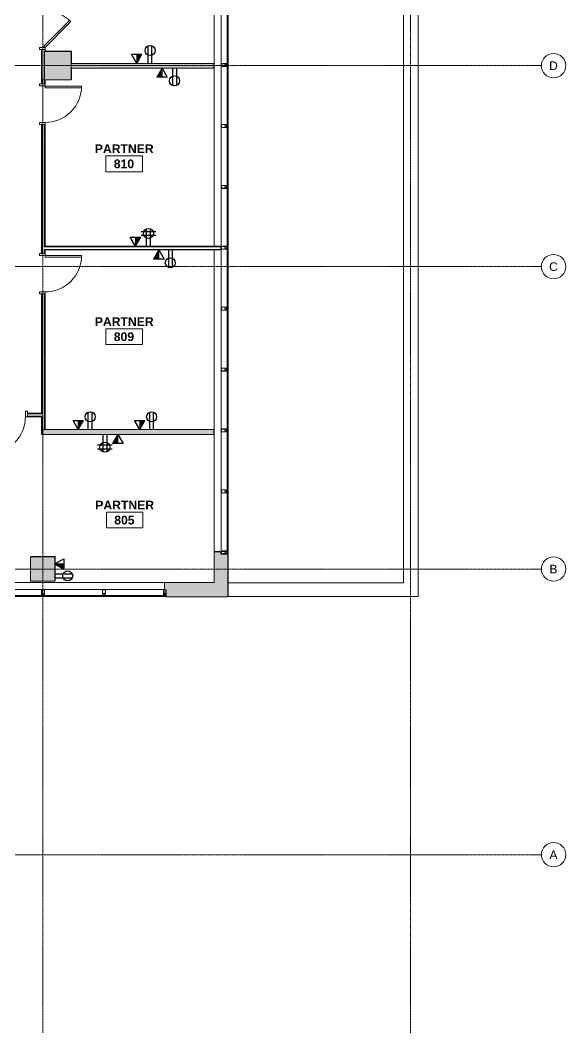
# Model space of a CAD drawing. Header units: inches. Extents: x -203 to 2070, y -968 to 768.
# Drawn here: x 1533 to 2070, y -968 to 29 of the extents above; entities that cross this region are included whole.
import ezdxf

# ---------------------------------------------------------------- set-up
doc = ezdxf.new("R2010")
doc.units = ezdxf.units.IN
doc.header["$MEASUREMENT"] = 0
doc.linetypes.add('Grid Line 1_2_', pattern=[0.875, 0.5, -0.125, 0.125, -0.125])
for name, color, linetype, lineweight in [('A-ANNO-NOTE', 131, 'Continuous', 13), ('A-AREA-IDEN', 2, 'Continuous', 9), ('A-Bldg-Patt', 7, 'Continuous', 9), ('A-Cols-Bldg', 7, 'Continuous', 9), ('A-DETL-GENF', 92, 'Continuous', 9), ('A-DETL-THIN', 151, 'Continuous', 9), ('A-DOOR', 31, 'Continuous', 13), ('A-DOOR-FRAM', 31, 'Continuous', 20), ('A-Glaz-Exst', 7, 'Continuous', 9), ('A-WALL', 113, 'Continuous', 13), ('A-Wall-Exst', 7, 'Continuous', 9), ('A-WALL-PATT', 111, 'Continuous', 13), ('I-WALL', 2, 'Continuous', 13), ('Jenner and Block 8fl_BB_dwg', 8, 'Continuous', 9), ('S-GRID', 1, 'Continuous', 9), ('S-GRID-IDEN', 1, 'Continuous', 9)]:
    doc.layers.add(name, color=color, linetype=linetype, lineweight=lineweight)
doc.styles.add('Swis721 Lt BT', font='swissl.ttf', dxfattribs={"height": 8.514638})
doc.styles.add('Swis721 Lt BT_B', font='', dxfattribs={"height": 8.583975})
doc.styles.get('Swis721 Lt BT_B').set_extended_font_data('Swis721 Lt BT', bold=True)
pattern_1 = [(0, (0, 0), (30.72, 7.68), [1.267, -21.773, 1.267, -21.773, -122.88]), (0, (0, 0), (30.72, 7.68), [-46.08, 1.267, -44.813, 1.267, -21.773, -53.76]), (0, (0, 0), (30.72, 7.68), [-115.2, 1.267, -14.093, 1.267, -37.133]), (120, (11.52, 3.84), (-22.011075, 22.7643), [1.267, -21.773, 1.267, -21.773, -122.88]), (120, (11.52, 3.84), (-22.011075, 22.7643), [-46.08, 1.267, -44.813, 1.267, -21.773, -53.76]), (120, (11.52, 3.84), (-22.011075, 22.7643), [-115.2, 1.267, -14.093, 1.267, -37.133]), (240, (15.36, 19.2), (-8.708925, -30.4443), [1.267, -21.773, 1.267, -21.773, -122.88]), (240, (15.36, 19.2), (-8.708925, -30.4443), [-46.08, 1.267, -44.813, 1.267, -21.773, -53.76]), (240, (15.36, 19.2), (-8.708925, -30.4443), [-115.2, 1.267, -14.093, 1.267, -37.133])]

# ---------------------------------------------------------------- blocks, each defined once
blk = doc.blocks.new('Single Flush - OTJ_SOLIDFLUSH_ALUM-5610241-LEVEL 8 - POWER _ SIGNAL')
at = {"layer": 'A-DOOR', "color": 8, "lineweight": 20}
for p, q in [((-7.42, 27.2), (-8.65, 25.96)), ((-8.65, 25.96), (16.67, 0.64)), ((17.91, 1.87), (-7.42, 27.2)), ((16.67, 0.64), (17.91, 1.87))]:
    blk.add_line(p, q, dxfattribs=at)
at = {"layer": 'A-DOOR', "color": 55, "lineweight": 9}
blk.add_arc((17.91, 1.87), 35.81, 135, 180.5, dxfattribs=at)
at = {"layer": 'A-DOOR-FRAM', "color": 8}
for p, q in [((-20, -3.87), (-20, 1.87)), ((-20, 1.87), (-18, 1.87)), ((-18, -3.87), (-18, 1.87)), ((18, -3.87), (18, 1.87)), ((18, 1.87), (20, 1.87)), ((20, -3.87), (20, 1.87)), ((-20, -3.87), (-18, -3.87)), ((18, -3.87), (20, -3.87))]:
    blk.add_line(p, q, dxfattribs=at)
blk = doc.blocks.new('Single Flush - OTJ_SOLIDFLUSH_Side Lite-5611451-LEVEL 8 - POWER _ SIGNAL')
at = {"layer": 'A-DOOR', "lineweight": 20}
for p, q in [((16.15625, -1.875), (17.90625, -1.875)), ((16.15625, -37.6875), (16.15625, -1.875)), ((17.90625, -1.875), (17.90625, -37.6875)), ((17.90625, -37.6875), (16.15625, -37.6875))]:
    blk.add_line(p, q, dxfattribs=at)
at = {"layer": 'A-DOOR', "lineweight": 9}
blk.add_arc((17.90625, -1.875), 35.8125, 179.5, 270, dxfattribs=at)
at = {"layer": 'A-DOOR-FRAM'}
for p, q in [((-20, 3.875), (-20, -1.875)), ((-20, 3.875), (-18, 3.875)), ((-18, 3.875), (-18, -1.875)), ((18.000004, 3.875), (18.000004, -1.875)), ((18.000004, 3.875), (20.000004, 3.875)), ((20.000004, 3.875), (20.000004, -1.875)), ((-20, -1.875), (-18, -1.875)), ((18.000004, -1.875), (20.000004, -1.875))]:
    blk.add_line(p, q, dxfattribs=at)
blk = doc.blocks.new('Single Flush - OTJ_SOLIDFLUSH_Side Lite-5611454-LEVEL 8 - POWER _ SIGNAL')
at = {"layer": 'A-DOOR', "lineweight": 20}
for p, q in [((16.15625, 37.6875), (16.15625, 1.875)), ((17.90625, 37.6875), (16.15625, 37.6875)), ((17.90625, 1.875), (17.90625, 37.6875)), ((16.15625, 1.875), (17.90625, 1.875))]:
    blk.add_line(p, q, dxfattribs=at)
at = {"layer": 'A-DOOR', "lineweight": 9}
blk.add_arc((17.90625, 1.875), 35.8125, 90, 180.5, dxfattribs=at)
at = {"layer": 'A-DOOR-FRAM'}
for p, q in [((-20, -3.875), (-20, 1.875)), ((-20, 1.875), (-18, 1.875)), ((-18, -3.875), (-18, 1.875)), ((18.000004, -3.875), (18.000004, 1.875)), ((18.000004, 1.875), (20.000004, 1.875)), ((20.000004, -3.875), (20.000004, 1.875)), ((-20, -3.875), (-18, -3.875)), ((18.000004, -3.875), (20.000004, -3.875))]:
    blk.add_line(p, q, dxfattribs=at)
blk = doc.blocks.new('Jenner and Block 8fl_BB_dwg_CW-STRIP-5551871-LEVEL 8 - POWER _ SIGNAL')
at = {"layer": 'A-Glaz-Exst'}
for p, q in [((-127.34, -53.32), (-127.56, -52.8)), ((-127.5, -52.64), (-124.39, -51.32)), ((-127.2, -53.33), (-127.26, -53.35)), ((-126.62, -54.54), (-127.12, -53.36)), ((-126.7, -54.61), (-126.64, -54.58)), ((-126.42, -55.17), (-123.32, -53.85)), ((-124.23, -51.38), (-123.91, -52.13)), ((-124.09, -52.63), (-124.08, -52.59)), ((-124.09, -52.78), (-124.03, -52.91)), ((-124.06, -52.65), (-124.04, -52.6)), ((-124.05, -51.17), (-123.01, -50.73)), ((-124.04, -52.43), (-123.99, -52.37)), ((-124.01, -52.57), (-123.8, -52.48)), ((-123.96, -52.47), (-123.97, -52.44)), ((-123.96, -52.36), (-123.88, -52.36)), ((-123.92, -52.42), (-123.9, -52.45)), ((-123.75, -52.48), (-123.71, -52.5)), ((-123.74, -52.44), (-123.69, -52.46)), ((-123.25, -53.69), (-123.64, -52.78)), ((-123.59, -52.56), (-123.13, -53.64)), ((-122.97, -53.7), (-121.94, -53.26)), ((-121.88, -51.54), (-122.01, -51.58)), ((-121.75, -51.73), (-121.85, -51.55)), ((-121.68, -51.87), (-121.79, -51.93)), ((-121.72, -51.64), (-121.66, -51.83)), ((-120.76, -51.54), (-120.96, -51.08))]:
    blk.add_line(p, q, dxfattribs=at)
at = {"layer": 'A-Glaz-Exst', "flags": 128}
for points in [[(-133.51, -24.09), (-122.34, -50.38), (-122.08, -51.01), (-121.85, -50.92), (-133.28, -23.99)], [(-132.82, -23.8), (-121.39, -50.72), (-121.16, -50.62), (-132.59, -23.7)], [(-122.46, -50.43), (-122.48, -50.37), (-127.89, -52.67), (-127.4, -53.82), (-127.17, -53.72), (-127.4, -53.82), (-127.89, -52.67), (-122.48, -50.37), (-122.46, -50.43), (-122.34, -50.38), (-122.46, -50.43), (-122.69, -50.53)], [(-109.83, -79.22), (-121.26, -52.3), (-121.49, -52.4), (-121.22, -53.03), (-121.34, -53.08), (-121.31, -53.13), (-126.72, -55.43), (-127.21, -54.28), (-126.95, -54.17), (-126.98, -54.18), (-127.21, -54.28), (-126.72, -55.43), (-121.31, -53.13), (-121.34, -53.08), (-121.57, -53.17)], [(-126.88, -54.24), (-126.91, -54.19), (-127.09, -53.75), (-126.74, -54.59)], [(-126.92, -54.33), (-126.83, -54.53), (-126.86, -54.54), (-126.88, -54.5), (-126.92, -54.51), (-126.86, -54.66), (-126.82, -54.64), (-126.84, -54.6), (-126.81, -54.58), (-126.59, -55.1)], [(-123.94, -52.21), (-124.27, -52.35), (-124.17, -52.58), (-123.98, -52.5)], [(-123.87, -52.45), (-123.67, -52.37), (-124.11, -51.34)], [(-124.08, -52.57), (-124.09, -52.55), (-123.98, -52.5), (-124, -52.45), (-124.02, -52.45)], [(-123.87, -52.39), (-123.89, -52.4), (-123.87, -52.45), (-123.76, -52.41), (-123.75, -52.43)], [(-122.85, -50.8), (-122.46, -51.72), (-121.94, -51.5), (-121.95, -51.47), (-121.99, -51.48), (-122.01, -51.45), (-121.87, -51.38), (-121.85, -51.42), (-121.89, -51.45), (-121.88, -51.47), (-121.82, -51.45), (-120.96, -51.08), (-121.06, -50.85)], [(-122.34, -50.38), (-122.54, -50.87), (-122.2, -50.73), (-122.69, -50.53), (-122.37, -51.28)], [(-121.87, -53.1), (-122.26, -52.18), (-121.74, -51.96), (-121.73, -51.99), (-121.77, -52.01), (-121.75, -52.05), (-121.61, -51.99), (-121.63, -51.95), (-121.67, -51.96), (-121.68, -51.93), (-121.57, -51.89), (-121.69, -51.6), (-121.7, -51.6), (-121.69, -51.6), (-121.57, -51.89), (-120.76, -51.54), (-120.67, -51.77), (-121.82, -52.26)], [(-121.82, -51.45), (-120.96, -51.08), (-121.06, -50.85), (-122.21, -51.34)], [(-122.05, -51.56), (-122.05, -51.55), (-121.94, -51.5)], [(-121.99, -50.5), (-122.02, -50.42), (-121.62, -50.24), (-121.59, -50.33)], [(-121.96, -50.56), (-121.94, -50.62), (-121.84, -50.78), (-121.49, -50.63), (-121.54, -50.45), (-121.56, -50.39)], [(-110.06, -79.32), (-121.22, -53.03), (-121.71, -52.83), (-121.37, -52.68), (-121.57, -53.17), (-121.88, -52.43)], [(-121.7, -51.74), (-121.82, -51.45), (-121.7, -51.74), (-121.71, -51.74)], [(-121.81, -51.97), (-121.8, -51.98), (-121.74, -51.96)], [(-121.08, -52.63), (-121.11, -52.57), (-121.15, -52.39), (-120.81, -52.24), (-120.71, -52.4), (-120.68, -52.46)], [(-121.06, -52.69), (-121.02, -52.77), (-120.62, -52.6), (-120.66, -52.52)], [(-109.37, -79.03), (-120.8, -52.1), (-120.57, -52), (-109.14, -78.93)]]:
    blk.add_lwpolyline(points, dxfattribs=at)
blk.add_lwpolyline([(-120.67, -51.77), (-120.76, -51.54), (-121.57, -51.89), (-120.76, -51.54)], close=True, dxfattribs=at)
at = {"layer": 'A-Glaz-Exst'}
for centre, radius in [((-121.98, -50.53), 0.0312), ((-121.57, -50.36), 0.0313), ((-121.07, -52.66), 0.0312), ((-120.67, -52.49), 0.0312)]:
    blk.add_circle(centre, radius, dxfattribs=at)
for centre, radius, start, end in [((-127.45, -52.75), 0.125, 113.00448, 203.00448), ((-127.29, -53.29), 0.0625, 203.00448, 293.00448), ((-127.18, -53.39), 0.0625, 23.00448, 113.00448), ((-127.15, -53.78), 0.0625, 23.00448, 113.00448), ((-127.15, -53.78), 0.0625, 23.00448, 113.00448), ((-126.94, -54.2), 0.0312, 23.00448, 113.00448), ((-126.94, -54.2), 0.0312, 23.00448, 113.00448), ((-126.89, -54.31), 0.0312, 113.00448, 203.00448), ((-126.91, -54.26), 0.0313, 293.00448, 23.00448), ((-126.71, -54.58), 0.0312, 203.00448, 293.00448), ((-126.65, -54.55), 0.0313, 293.00448, 23.00448), ((-126.47, -55.05), 0.125, 203.00448, 293.00448), ((-124.34, -51.43), 0.125, 23.00448, 113.00448), ((-124, -51.29), 0.125, 113.00448, 203.00448), ((-124.01, -52.66), 0.089, 160.7135, 253.01766), ((-124.03, -52.23), 0.548, 263.77678, 322.84337), ((-124.09, -52.58), 0.0197, 337.76548, 23.00448), ((-123.99, -52.65), 0.0695, 179.30435, 235.28505), ((-124.03, -52.58), 0.0139, 50.356, 225.53699), ((-124.03, -52.44), 0.016, 138.44275, 293.00448), ((-124.03, -52.23), 0.517, 269.02566, 316.9833), ((-124.05, -52.6), 0.0118, 337.76548, 45.53699), ((-124.02, -52.26), 0.451, 268.61493, 317.39403), ((-124.03, -52.23), 0.673, 269.57652, 305.67997), ((-124.02, -52.56), 0.0118, 230.356, 293.00448), ((-123.96, -52.4), 0.04, 87.56621, 138.44275), ((-123.94, -52.43), 0.0306, 26.70736, 199.3016), ((-123.93, -52.46), 0.0306, 206.70736, 19.3016), ((-123.97, -52.16), 0.0625, 293.00448, 23.00448), ((-123.88, -52.38), 0.016, 293.00448, 87.56621), ((-123.8, -52.47), 0.0118, 293.00448, 355.65296), ((-123.77, -52.47), 0.0139, 0.47197, 175.65296), ((-123.75, -52.47), 0.0118, 180.47197, 248.24348), ((-123.73, -52.43), 0.0197, 203.00448, 248.24348), ((-123.75, -52.55), 0.0695, 350.72391, 46.70461), ((-123.73, -52.54), 0.089, 332.9913, 65.29546), ((-123.37, -53.73), 0.125, 293.00448, 23.00448), ((-123.02, -53.59), 0.125, 203.00448, 293.00448), ((-122.96, -50.85), 0.125, 23.00448, 113.00448), ((-122.22, -51.15), 0.313, 76.13458, 149.87438), ((-122.18, -51.16), 0.221, 68.00448, 194.87438), ((-122.26, -51.23), 0.125, 203.00448, 293.00448), ((-121.97, -51.25), 0.257, 114.48909, 201.51987), ((-122.02, -51.55), 0.0312, 203.00448, 288.00448), ((-121.98, -53.15), 0.125, 293.00448, 23.00448), ((-121.77, -52.38), 0.125, 113.00448, 203.00448), ((-121.88, -51.57), 0.0312, 23.00448, 108.00448), ((-121.67, -52.37), 0.221, 211.13458, 338.00448), ((-121.43, -51.25), 0.531, 84.93199, 141.07697), ((-121.58, -52.16), 0.257, 204.48909, 291.51987), ((-121.78, -51.95), 0.0312, 118.00448, 203.00448), ((-121.69, -52.41), 0.313, 256.13458, 329.87438), ((-121.72, -51.71), 0.0313, 208.00448, 293.00448), ((-121.69, -51.63), 0.0313, 113.00448, 198.00448), ((-121.55, -50.92), 0.145, 75.20208, 272.51682), ((-121.69, -51.84), 0.0312, 298.00448, 23.00448), ((-121.46, -50.89), 0.13, 309.3067, 96.5963), ((-121.06, -50.72), 0.266, 174.93199, 231.07697), ((-121.01, -50.7), 0.266, 174.93199, 231.07697), ((-121.21, -51.77), 0.531, 264.93199, 321.07697), ((-120.95, -50.67), 0.266, 174.93199, 231.07697), ((-121.06, -52.09), 0.145, 133.49214, 330.80688), ((-120.89, -50.65), 0.266, 174.93199, 231.07697), ((-120.97, -52.04), 0.13, 309.41266, 96.70226), ((-120.57, -51.87), 0.266, 174.93199, 231.07697), ((-120.52, -51.85), 0.266, 174.93199, 231.07697), ((-120.46, -51.82), 0.266, 174.93199, 231.07697), ((-120.4, -51.8), 0.266, 174.93199, 231.07697)]:
    blk.add_arc(centre, radius, start, end, dxfattribs=at)
blk = doc.blocks.new('Jenner and Block 8fl_BB_dwg_CW-STRIP-V16-LEVEL 8 - POWER _ SIGNAL')
at = {"layer": 'A-Glaz-Exst'}
for p, q in [((-127.2, -53.33), (-127.26, -53.35)), ((-126.62, -54.54), (-127.12, -53.36)), ((-126.7, -54.61), (-126.64, -54.58)), ((-126.42, -55.17), (-123.32, -53.85)), ((-124.17, -51.52), (-123.91, -52.13)), ((-124.09, -52.63), (-124.08, -52.59)), ((-124.09, -52.78), (-124.03, -52.91)), ((-124.06, -52.65), (-124.04, -52.6)), ((-124.04, -52.43), (-123.99, -52.37)), ((-124.01, -52.57), (-123.8, -52.48)), ((-123.96, -52.47), (-123.97, -52.44)), ((-123.96, -52.36), (-123.88, -52.36)), ((-123.92, -52.42), (-123.9, -52.45)), ((-123.75, -52.48), (-123.71, -52.5)), ((-123.74, -52.44), (-123.69, -52.46)), ((-123.25, -53.69), (-123.64, -52.78)), ((-123.59, -52.56), (-123.13, -53.64)), ((-122.97, -53.7), (-121.94, -53.26)), ((-122.56, -50.84), (-122.37, -51.28)), ((-122.54, -50.87), (-122.2, -50.73)), ((-121.88, -51.54), (-122.01, -51.58)), ((-121.75, -51.73), (-121.85, -51.55)), ((-121.68, -51.87), (-121.79, -51.93)), ((-121.72, -51.64), (-121.66, -51.83)), ((-120.76, -51.54), (-120.96, -51.08))]:
    blk.add_line(p, q, dxfattribs=at)
at = {"layer": 'A-Glaz-Exst', "flags": 128}
for points in [[(-109.83, -79.22), (-121.26, -52.3), (-121.49, -52.4), (-121.22, -53.03), (-121.34, -53.08), (-121.31, -53.13), (-126.72, -55.43), (-127.13, -54.46)], [(-127.13, -54.46), (-126.72, -55.43), (-121.31, -53.13), (-121.34, -53.08), (-121.57, -53.17)], [(-126.88, -54.24), (-126.91, -54.19), (-127.09, -53.75), (-126.74, -54.59)], [(-126.9, -54.36), (-126.83, -54.53), (-126.86, -54.54), (-126.88, -54.5), (-126.92, -54.51), (-126.86, -54.66), (-126.82, -54.64), (-126.84, -54.6), (-126.81, -54.58), (-126.59, -55.1)], [(-123.94, -52.21), (-124.27, -52.35), (-124.17, -52.58), (-123.98, -52.5)], [(-124.08, -52.57), (-124.09, -52.55), (-123.98, -52.5), (-124, -52.45), (-124.02, -52.45)], [(-123.87, -52.45), (-123.67, -52.37), (-124.05, -51.47)], [(-123.87, -52.39), (-123.89, -52.4), (-123.87, -52.45), (-123.76, -52.41), (-123.75, -52.43)], [(-122.79, -50.94), (-122.46, -51.72), (-121.94, -51.5), (-121.95, -51.47), (-121.99, -51.48), (-122.01, -51.45), (-121.87, -51.38), (-121.85, -51.42), (-121.89, -51.45), (-121.88, -51.47), (-121.82, -51.45), (-120.96, -51.08), (-121.06, -50.85)], [(-121.87, -53.1), (-122.26, -52.18), (-121.74, -51.96), (-121.73, -51.99), (-121.77, -52.01), (-121.75, -52.05), (-121.61, -51.99), (-121.63, -51.95), (-121.67, -51.96), (-121.68, -51.93), (-121.57, -51.89), (-121.69, -51.6), (-121.7, -51.6), (-121.69, -51.6), (-121.57, -51.89), (-120.76, -51.54), (-120.67, -51.77), (-121.82, -52.26)], [(-122.21, -50.69), (-122.08, -51.01), (-121.85, -50.92), (-121.98, -50.59)], [(-121.82, -51.45), (-120.96, -51.08), (-121.06, -50.85), (-122.21, -51.34)], [(-122.05, -51.56), (-122.05, -51.55), (-121.94, -51.5)], [(-121.94, -50.62), (-121.84, -50.78), (-121.49, -50.63), (-121.54, -50.45)], [(-110.06, -79.32), (-121.22, -53.03), (-121.71, -52.83), (-121.37, -52.68), (-121.57, -53.17), (-121.88, -52.43)], [(-121.7, -51.74), (-121.82, -51.45), (-121.7, -51.74), (-121.71, -51.74)], [(-121.81, -51.97), (-121.8, -51.98), (-121.74, -51.96)], [(-121.52, -50.4), (-121.39, -50.72), (-121.16, -50.62), (-121.29, -50.3)], [(-121.08, -52.63), (-121.11, -52.57), (-121.15, -52.39), (-120.81, -52.24), (-120.71, -52.4), (-120.68, -52.46)], [(-121.06, -52.69), (-121.02, -52.77), (-120.62, -52.6), (-120.66, -52.52)], [(-109.37, -79.03), (-120.8, -52.1), (-120.57, -52), (-109.14, -78.93)]]:
    blk.add_lwpolyline(points, dxfattribs=at)
blk.add_lwpolyline([(-120.67, -51.77), (-120.76, -51.54), (-121.57, -51.89), (-120.76, -51.54)], close=True, dxfattribs=at)
at = {"layer": 'A-Glaz-Exst'}
for centre in [(-121.07, -52.66), (-120.67, -52.49)]:
    blk.add_circle(centre, 0.0312, dxfattribs=at)
for centre, radius, start, end in [((-127.18, -53.39), 0.0625, 23.00448, 113.00448), ((-126.94, -54.2), 0.0312, 23.00448, 113.00448), ((-126.94, -54.2), 0.0312, 23.00448, 113.00448), ((-126.91, -54.26), 0.0313, 293.00448, 23.00448), ((-126.71, -54.58), 0.0312, 203.00448, 293.00448), ((-126.65, -54.55), 0.0313, 293.00448, 23.00448), ((-126.47, -55.05), 0.125, 203.00448, 293.00448), ((-124.01, -52.66), 0.089, 160.7135, 253.01766), ((-124.03, -52.23), 0.548, 263.77678, 322.84337), ((-124.09, -52.58), 0.0197, 337.76548, 23.00448), ((-123.99, -52.65), 0.0695, 179.30435, 235.28505), ((-124.03, -52.58), 0.0139, 50.356, 225.53699), ((-124.03, -52.44), 0.016, 138.44275, 293.00448), ((-124.03, -52.23), 0.517, 269.02566, 316.9833), ((-124.05, -52.6), 0.0118, 337.76548, 45.53699), ((-124.02, -52.26), 0.451, 268.61493, 317.39403), ((-124.03, -52.23), 0.673, 269.57652, 305.67997), ((-124.02, -52.56), 0.0118, 230.356, 293.00448), ((-123.96, -52.4), 0.04, 87.56621, 138.44275), ((-123.94, -52.43), 0.0306, 26.70736, 199.3016), ((-123.93, -52.46), 0.0306, 206.70736, 19.3016), ((-123.97, -52.16), 0.0625, 293.00448, 23.00448), ((-123.88, -52.38), 0.016, 293.00448, 87.56621), ((-123.8, -52.47), 0.0118, 293.00448, 355.65296), ((-123.77, -52.47), 0.0139, 0.47197, 175.65296), ((-123.75, -52.47), 0.0118, 180.47197, 248.24348), ((-123.73, -52.43), 0.0197, 203.00448, 248.24348), ((-123.75, -52.55), 0.0695, 350.72391, 46.70461), ((-123.73, -52.54), 0.089, 332.9913, 65.29546), ((-123.37, -53.73), 0.125, 293.00448, 23.00448), ((-123.02, -53.59), 0.125, 203.00448, 293.00448), ((-122.22, -51.15), 0.313, 76.13458, 149.87438), ((-122.18, -51.16), 0.221, 68.00448, 194.87438), ((-122.26, -51.23), 0.125, 203.00448, 293.00448), ((-121.97, -51.25), 0.257, 114.48909, 201.51987), ((-122.02, -51.55), 0.0312, 203.00448, 288.00448), ((-121.98, -53.15), 0.125, 293.00448, 23.00448), ((-121.77, -52.38), 0.125, 113.00448, 203.00448), ((-121.88, -51.57), 0.0312, 23.00448, 108.00448), ((-121.67, -52.37), 0.221, 211.13458, 338.00448), ((-121.43, -51.25), 0.531, 84.93199, 141.07697), ((-121.58, -52.16), 0.257, 204.48909, 291.51987), ((-121.78, -51.95), 0.0312, 118.00448, 203.00448), ((-121.69, -52.41), 0.313, 256.13458, 329.87438), ((-121.72, -51.71), 0.0313, 208.00448, 293.00448), ((-121.69, -51.63), 0.0313, 113.00448, 198.00448), ((-121.55, -50.92), 0.145, 75.20208, 272.51682), ((-121.69, -51.84), 0.0312, 298.00448, 23.00448), ((-121.46, -50.89), 0.13, 309.3067, 96.5963), ((-121.06, -50.72), 0.266, 174.93199, 231.07697), ((-121.01, -50.7), 0.266, 174.93199, 231.07697), ((-121.21, -51.77), 0.531, 264.93199, 321.07697), ((-120.95, -50.67), 0.266, 174.93199, 231.07697), ((-121.06, -52.09), 0.145, 133.49214, 330.80688), ((-120.89, -50.65), 0.266, 174.93199, 231.07697), ((-120.97, -52.04), 0.13, 309.41266, 96.70226), ((-120.57, -51.87), 0.266, 174.93199, 231.07697), ((-120.52, -51.85), 0.266, 174.93199, 231.07697), ((-120.46, -51.82), 0.266, 174.93199, 231.07697), ((-120.4, -51.8), 0.266, 174.93199, 231.07697)]:
    blk.add_arc(centre, radius, start, end, dxfattribs=at)
blk = doc.blocks.new('Jenner and Block 8fl_BB_dwg_CW-STRIP-V17-LEVEL 8 - POWER _ SIGNAL')
at = {"layer": 'A-Glaz-Exst'}
for p, q in [((-127.34, -53.32), (-127.56, -52.8)), ((-127.5, -52.64), (-124.39, -51.32)), ((-127.2, -53.33), (-127.26, -53.35)), ((-126.62, -54.54), (-127.12, -53.36)), ((-126.7, -54.61), (-126.64, -54.58)), ((-126.42, -55.17), (-123.32, -53.85)), ((-124.23, -51.38), (-123.91, -52.13)), ((-124.09, -52.63), (-124.08, -52.59)), ((-124.09, -52.78), (-124.03, -52.91)), ((-124.06, -52.65), (-124.04, -52.6)), ((-124.05, -51.17), (-123.01, -50.73)), ((-124.04, -52.43), (-123.99, -52.37)), ((-124.01, -52.57), (-123.8, -52.48)), ((-123.96, -52.47), (-123.97, -52.44)), ((-123.96, -52.36), (-123.88, -52.36)), ((-123.92, -52.42), (-123.9, -52.45)), ((-123.75, -52.48), (-123.71, -52.5)), ((-123.74, -52.44), (-123.69, -52.46)), ((-123.25, -53.69), (-123.64, -52.78)), ((-123.59, -52.56), (-123.13, -53.64)), ((-122.97, -53.7), (-121.94, -53.26)), ((-121.88, -51.54), (-122.01, -51.58)), ((-121.75, -51.73), (-121.85, -51.55)), ((-121.68, -51.87), (-121.79, -51.93)), ((-121.72, -51.64), (-121.66, -51.83)), ((-120.76, -51.54), (-120.96, -51.08))]:
    blk.add_line(p, q, dxfattribs=at)
at = {"layer": 'A-Glaz-Exst', "flags": 128}
for points in [[(-133.51, -24.09), (-122.34, -50.38), (-122.08, -51.01), (-121.85, -50.92), (-133.28, -23.99)], [(-132.82, -23.8), (-121.39, -50.72), (-121.16, -50.62), (-132.59, -23.7)], [(-122.46, -50.43), (-122.48, -50.37), (-127.89, -52.67), (-127.4, -53.82), (-127.17, -53.72), (-127.4, -53.82), (-127.89, -52.67), (-122.48, -50.37), (-122.46, -50.43), (-122.34, -50.38), (-122.46, -50.43), (-122.69, -50.53)], [(-120.85, -53.25), (-121.26, -52.3), (-121.49, -52.4), (-121.22, -53.03), (-121.34, -53.08), (-121.31, -53.13), (-126.72, -55.43), (-127.21, -54.28), (-126.95, -54.17), (-126.98, -54.18), (-127.21, -54.28), (-126.72, -55.43), (-121.31, -53.13), (-121.34, -53.08), (-121.57, -53.17)], [(-126.88, -54.24), (-126.91, -54.19), (-127.09, -53.75), (-126.74, -54.59)], [(-126.92, -54.33), (-126.83, -54.53), (-126.86, -54.54), (-126.88, -54.5), (-126.92, -54.51), (-126.86, -54.66), (-126.82, -54.64), (-126.84, -54.6), (-126.81, -54.58), (-126.59, -55.1)], [(-123.94, -52.21), (-124.27, -52.35), (-124.17, -52.58), (-123.98, -52.5)], [(-123.87, -52.45), (-123.67, -52.37), (-124.11, -51.34)], [(-124.08, -52.57), (-124.09, -52.55), (-123.98, -52.5), (-124, -52.45), (-124.02, -52.45)], [(-123.87, -52.39), (-123.89, -52.4), (-123.87, -52.45), (-123.76, -52.41), (-123.75, -52.43)], [(-122.85, -50.8), (-122.46, -51.72), (-121.94, -51.5), (-121.95, -51.47), (-121.99, -51.48), (-122.01, -51.45), (-121.87, -51.38), (-121.85, -51.42), (-121.89, -51.45), (-121.88, -51.47), (-121.82, -51.45), (-120.96, -51.08), (-121.06, -50.85)], [(-122.34, -50.38), (-122.54, -50.87), (-122.2, -50.73), (-122.69, -50.53), (-122.37, -51.28)], [(-121.87, -53.1), (-122.26, -52.18), (-121.74, -51.96), (-121.73, -51.99), (-121.77, -52.01), (-121.75, -52.05), (-121.61, -51.99), (-121.63, -51.95), (-121.67, -51.96), (-121.68, -51.93), (-121.57, -51.89), (-121.69, -51.6), (-121.7, -51.6), (-121.69, -51.6), (-121.57, -51.89), (-120.76, -51.54), (-120.67, -51.77), (-121.82, -52.26)], [(-121.82, -51.45), (-120.96, -51.08), (-121.06, -50.85), (-122.21, -51.34)], [(-122.05, -51.56), (-122.05, -51.55), (-121.94, -51.5)], [(-121.99, -50.5), (-122.02, -50.42), (-121.62, -50.24), (-121.59, -50.33)], [(-121.96, -50.56), (-121.94, -50.62), (-121.84, -50.78), (-121.49, -50.63), (-121.54, -50.45), (-121.56, -50.39)], [(-121.08, -53.35), (-121.22, -53.03), (-121.71, -52.83), (-121.37, -52.68), (-121.57, -53.17), (-121.88, -52.43)], [(-121.7, -51.74), (-121.82, -51.45), (-121.7, -51.74), (-121.71, -51.74)], [(-121.81, -51.97), (-121.8, -51.98), (-121.74, -51.96)], [(-121.08, -52.63), (-121.11, -52.57), (-121.15, -52.39), (-120.81, -52.24), (-120.71, -52.4), (-120.68, -52.46)], [(-121.06, -52.69), (-121.02, -52.77), (-120.62, -52.6), (-120.66, -52.52)], [(-109.37, -79.03), (-120.8, -52.1), (-120.57, -52), (-109.14, -78.93)]]:
    blk.add_lwpolyline(points, dxfattribs=at)
blk.add_lwpolyline([(-120.67, -51.77), (-120.76, -51.54), (-121.57, -51.89), (-120.76, -51.54)], close=True, dxfattribs=at)
at = {"layer": 'A-Glaz-Exst'}
for centre, radius in [((-121.98, -50.53), 0.0312), ((-121.57, -50.36), 0.0313), ((-121.07, -52.66), 0.0312), ((-120.67, -52.49), 0.0312)]:
    blk.add_circle(centre, radius, dxfattribs=at)
for centre, radius, start, end in [((-127.45, -52.75), 0.125, 113.00448, 203.00448), ((-127.29, -53.29), 0.0625, 203.00448, 293.00448), ((-127.18, -53.39), 0.0625, 23.00448, 113.00448), ((-127.15, -53.78), 0.0625, 23.00448, 113.00448), ((-127.15, -53.78), 0.0625, 23.00448, 113.00448), ((-126.94, -54.2), 0.0312, 23.00448, 113.00448), ((-126.94, -54.2), 0.0312, 23.00448, 113.00448), ((-126.89, -54.31), 0.0312, 113.00448, 203.00448), ((-126.91, -54.26), 0.0313, 293.00448, 23.00448), ((-126.71, -54.58), 0.0312, 203.00448, 293.00448), ((-126.65, -54.55), 0.0313, 293.00448, 23.00448), ((-126.47, -55.05), 0.125, 203.00448, 293.00448), ((-124.34, -51.43), 0.125, 23.00448, 113.00448), ((-124, -51.29), 0.125, 113.00448, 203.00448), ((-124.01, -52.66), 0.089, 160.7135, 253.01766), ((-124.03, -52.23), 0.548, 263.77678, 322.84337), ((-124.09, -52.58), 0.0197, 337.76548, 23.00448), ((-123.99, -52.65), 0.0695, 179.30435, 235.28505), ((-124.03, -52.58), 0.0139, 50.356, 225.53699), ((-124.03, -52.44), 0.016, 138.44275, 293.00448), ((-124.03, -52.23), 0.517, 269.02566, 316.9833), ((-124.05, -52.6), 0.0118, 337.76548, 45.53699), ((-124.02, -52.26), 0.451, 268.61493, 317.39403), ((-124.03, -52.23), 0.673, 269.57652, 305.67997), ((-124.02, -52.56), 0.0118, 230.356, 293.00448), ((-123.96, -52.4), 0.04, 87.56621, 138.44275), ((-123.94, -52.43), 0.0306, 26.70736, 199.3016), ((-123.93, -52.46), 0.0306, 206.70736, 19.3016), ((-123.97, -52.16), 0.0625, 293.00448, 23.00448), ((-123.88, -52.38), 0.016, 293.00448, 87.56621), ((-123.8, -52.47), 0.0118, 293.00448, 355.65296), ((-123.77, -52.47), 0.0139, 0.47197, 175.65296), ((-123.75, -52.47), 0.0118, 180.47197, 248.24348), ((-123.73, -52.43), 0.0197, 203.00448, 248.24348), ((-123.75, -52.55), 0.0695, 350.72391, 46.70461), ((-123.73, -52.54), 0.089, 332.9913, 65.29546), ((-123.37, -53.73), 0.125, 293.00448, 23.00448), ((-123.02, -53.59), 0.125, 203.00448, 293.00448), ((-122.96, -50.85), 0.125, 23.00448, 113.00448), ((-122.22, -51.15), 0.313, 76.13458, 149.87438), ((-122.18, -51.16), 0.221, 68.00448, 194.87438), ((-122.26, -51.23), 0.125, 203.00448, 293.00448), ((-121.97, -51.25), 0.257, 114.48909, 201.51987), ((-122.02, -51.55), 0.0312, 203.00448, 288.00448), ((-121.98, -53.15), 0.125, 293.00448, 23.00448), ((-121.77, -52.38), 0.125, 113.00448, 203.00448), ((-121.88, -51.57), 0.0312, 23.00448, 108.00448), ((-121.67, -52.37), 0.221, 211.13458, 338.00448), ((-121.43, -51.25), 0.531, 84.93199, 141.07697), ((-121.58, -52.16), 0.257, 204.48909, 291.51987), ((-121.78, -51.95), 0.0312, 118.00448, 203.00448), ((-121.69, -52.41), 0.313, 256.13458, 329.87438), ((-121.72, -51.71), 0.0313, 208.00448, 293.00448), ((-121.69, -51.63), 0.0313, 113.00448, 198.00448), ((-121.55, -50.92), 0.145, 75.20208, 272.51682), ((-121.69, -51.84), 0.0312, 298.00448, 23.00448), ((-121.46, -50.89), 0.13, 309.3067, 96.5963), ((-121.06, -50.72), 0.266, 174.93199, 231.07697), ((-121.01, -50.7), 0.266, 174.93199, 231.07697), ((-121.21, -51.77), 0.531, 264.93199, 321.07697), ((-120.95, -50.67), 0.266, 174.93199, 231.07697), ((-121.06, -52.09), 0.145, 133.49214, 330.80688), ((-120.89, -50.65), 0.266, 174.93199, 231.07697), ((-120.97, -52.04), 0.13, 309.41266, 96.70226), ((-120.57, -51.87), 0.266, 174.93199, 231.07697), ((-120.52, -51.85), 0.266, 174.93199, 231.07697), ((-120.46, -51.82), 0.266, 174.93199, 231.07697), ((-120.4, -51.8), 0.266, 174.93199, 231.07697)]:
    blk.add_arc(centre, radius, start, end, dxfattribs=at)
blk = doc.blocks.new('Jenner and Block 8fl_BB_dwg-4751915-LEVEL 8 - POWER _ SIGNAL')
at = {"layer": 'A-Bldg-Patt'}
for points in [[(1582.73, -13.32), (1582.73, -1.34), (1556.77, -1.34), (1556.77, -1.63), (1582.33, -1.63), (1582.33, -13.32)], [(1582.73, -29.34), (1582.73, -17.94), (1582.33, -17.94), (1582.33, -29.34)], [(1566.33, -523.31), (1566.73, -523.31), (1566.73, -499.31), (1542.73, -499.31), (1542.73, -499.6), (1566.33, -499.6)]]:
    blk.add_hatch(color=256, dxfattribs=at).paths.add_polyline_path(points, flags=0)
for p, q in [((1582.73, -1.34), (1556.77, -1.34)), ((1556.77, -1.34), (1556.77, -1.63)), ((1556.77, -1.63), (1582.33, -1.63)), ((1582.33, -1.63), (1582.33, -13.32)), ((1582.73, -13.32), (1582.73, -1.34)), ((1582.33, -13.32), (1582.73, -13.32)), ((1582.73, -17.94), (1582.33, -17.94)), ((1582.33, -17.94), (1582.33, -29.34)), ((1582.73, -29.34), (1582.73, -17.94)), ((1582.33, -29.34), (1582.73, -29.34)), ((1566.73, -499.31), (1542.73, -499.31)), ((1542.73, -499.31), (1542.73, -499.6)), ((1542.73, -499.6), (1566.33, -499.6)), ((1566.33, -499.6), (1566.33, -523.31)), ((1566.73, -523.31), (1566.73, -499.31)), ((1566.33, -523.31), (1566.73, -523.31))]:
    blk.add_line(p, q, dxfattribs=at)
at = {"layer": 'A-Cols-Bldg', "flags": 128}
for points in [[(1582.73, -13.32), (1582.73, -1.34), (1556.77, -1.34)], [(1582.33, -29.34), (1582.73, -29.34), (1582.73, -17.94)], [(1566.73, -499.31), (1542.73, -499.31), (1542.73, -499.6)], [(1566.33, -523.31), (1566.73, -523.31), (1566.73, -499.31)]]:
    blk.add_lwpolyline(points, dxfattribs=at)
at = {"layer": 'A-Glaz-Exst'}
for p, q in [((1723.3, -193.46), (1723.3, 162.79)), ((1730.17, -13.55), (1730.17, 43.45)), ((1730.17, -73.55), (1730.17, -16.55)), ((1730.17, -133.55), (1730.17, -76.55)), ((1730.17, -193.55), (1730.17, -136.55)), ((1723.3, -494.59), (1723.3, -197.21)), ((1730.17, -253.55), (1730.17, -196.55)), ((1730.17, -313.55), (1730.17, -256.55)), ((1730.17, -373.55), (1730.17, -316.55)), ((1730.17, -431.55), (1730.17, -374.55)), ((1730.17, -433.55), (1730.17, -376.55)), ((1730.17, -493.55), (1730.17, -436.55)), ((1497.21, -524.94), (1674.29, -524.94)), ((1497.21, -531.81), (1553.23, -531.81)), ((1556.23, -531.81), (1613.23, -531.81)), ((1616.23, -531.81), (1673.23, -531.81))]:
    blk.add_line(p, q, dxfattribs=at)
at = {"layer": 'A-Wall-Exst'}
blk.add_line((1736.77, -538.81), (1737.17, -538.81), dxfattribs=at)
at = {"layer": 'A-Wall-Exst', "flags": 128}
for points in [[(1923.69, 337.71), (1924.09, 337.71), (1924.09, -538.81), (1737.17, -538.81), (1737.17, -494.3), (1723.3, -494.3), (1723.3, -494.59)], [(1737.17, -525.05), (1909.84, -525.05), (1909.84, 337.43)], [(1674.68, -532.1), (1674.68, -538.81), (1675.83, -538.81)]]:
    blk.add_lwpolyline(points, dxfattribs=at)
at = {"layer": 'A-WALL-PATT', "color": 7, "lineweight": 9}
for p, q in [((1723.3, -494.3), (1737.17, -494.3)), ((1674.68, -538.81), (1674.68, -532.1)), ((1737.17, -538.81), (1736.77, -538.41)), ((1736.77, -538.41), (1737.17, -538.81))]:
    blk.add_line(p, q, dxfattribs=at)
for name, p, rotation in [('Jenner and Block 8fl_BB_dwg_CW-STRIP-5551871-LEVEL 8 - POWER _ SIGNAL', (1868.48, 44.95), 336.9955198969619), ('Jenner and Block 8fl_BB_dwg_CW-STRIP-5551871-LEVEL 8 - POWER _ SIGNAL', (1868.48, -15.05), 336.9955198969619), ('Jenner and Block 8fl_BB_dwg_CW-STRIP-5551871-LEVEL 8 - POWER _ SIGNAL', (1868.48, -75.05), 336.9955198969619), ('Jenner and Block 8fl_BB_dwg_CW-STRIP-5551871-LEVEL 8 - POWER _ SIGNAL', (1868.48, -135.05), 336.9955198969619), ('Jenner and Block 8fl_BB_dwg_CW-STRIP-5551871-LEVEL 8 - POWER _ SIGNAL', (1868.48, -195.05), 336.9955198969619), ('Jenner and Block 8fl_BB_dwg_CW-STRIP-5551871-LEVEL 8 - POWER _ SIGNAL', (1868.48, -255.05), 336.9955198969619), ('Jenner and Block 8fl_BB_dwg_CW-STRIP-5551871-LEVEL 8 - POWER _ SIGNAL', (1868.48, -315.05), 336.9955198969619), ('Jenner and Block 8fl_BB_dwg_CW-STRIP-5551871-LEVEL 8 - POWER _ SIGNAL', (1868.48, -375.05), 336.9955198969619), ('Jenner and Block 8fl_BB_dwg_CW-STRIP-5551871-LEVEL 8 - POWER _ SIGNAL', (1868.48, -435.05), 336.9955198969619), ('Jenner and Block 8fl_BB_dwg_CW-STRIP-V17-LEVEL 8 - POWER _ SIGNAL', (1868.48, -495.05), 336.9955198969619), ('Jenner and Block 8fl_BB_dwg_CW-STRIP-5551871-LEVEL 8 - POWER _ SIGNAL', (1554.73, -670.12), 246.9955198969619), ('Jenner and Block 8fl_BB_dwg_CW-STRIP-5551871-LEVEL 8 - POWER _ SIGNAL', (1614.73, -670.12), 246.9955198969619), ('Jenner and Block 8fl_BB_dwg_CW-STRIP-V16-LEVEL 8 - POWER _ SIGNAL', (1674.73, -670.12), 246.9955198969619)]:
    blk.add_blockref(name, p, dxfattribs=dict(rotation=rotation))
blk = doc.blocks.new('Room Tag - Room Name and Number-3379422-LEVEL 8 - POWER _ SIGNAL')
at = {"layer": 'A-AREA-IDEN'}
for p, q in [((-0.188, -0.164), (-0.188, -0.002)), ((-0.188, -0.002), (0.187, -0.002)), ((0.187, -0.002), (-0.188, -0.002)), ((-0.188, -0.002), (-0.188, -0.164)), ((0.187, -0.002), (0.187, -0.164)), ((0.187, -0.164), (0.187, -0.002)), ((0.187, -0.164), (-0.188, -0.164)), ((-0.188, -0.164), (0.187, -0.164))]:
    blk.add_line(p, q, dxfattribs=at)
blk = doc.blocks.new('Grid - Grid Head - Circle-50561-LEVEL 8 - POWER _ SIGNAL')
at = {"layer": 'S-GRID-IDEN'}
blk.add_circle((0, 0), 0.125, dxfattribs=at)

msp = doc.modelspace()

# ---------------------------------------------------------------- hatches: boundary and pattern name
at = {"layer": 'A-ANNO-NOTE', "lineweight": 9}
for color, points in [(55, [(1647.3, -13.03), (1652.45, -4.1), (1647.3, -4.1)]), (256, [(1672.3, -26.59), (1672.3, -17.65), (1667.14, -26.59)]), (256, [(1646.17, -193.18), (1651.33, -184.24), (1646.17, -184.24)]), (256, [(1669.17, -205.86), (1669.17, -196.93), (1664.01, -205.86)]), (55, [(1589.73, -373.99), (1594.89, -365.05), (1589.73, -365.05), (1589.73, -365.18)]), (55, [(1650.3, -373.99), (1655.45, -365.05), (1650.3, -365.05), (1650.3, -365.18)]), (256, [(1628.73, -387.54), (1628.73, -378.61), (1623.58, -387.54)]), (55, [(1575.67, -511.47), (1575.67, -506.31), (1566.73, -506.31)])]:
    msp.add_hatch(color=color, dxfattribs=at).paths.add_polyline_path(points, flags=0)
at = {"layer": 'A-DETL-GENF'}
h = msp.add_hatch(color=7, dxfattribs=at)
h.paths.add_polyline_path([(464.83, -720.82), (893.53, -538.81), (1016.23, -538.81), (1016.23, -524.94), (892.67, -524.94), (457.06, -709.88), (459.54, -715.74), (462.19, -714.61)], flags=0)
h.paths.add_polyline_path([(3.31, -538.98), (25.4, -529.6), (16.02, -507.51), (-6.07, -516.89), (-5.16, -519.03)], flags=0)
h.paths.add_polyline_path([(1723.7, -538.81), (1737.17, -538.81), (1737.17, -496.55), (1730.17, -496.55), (1730.17, -494.3), (1723.7, -494.3), (1723.7, -524.65), (1674.68, -524.65), (1674.68, -531.81), (1676.23, -531.81), (1676.23, -538.81), (1723.3, -538.81)], flags=0)
h.paths.add_polyline_path([(491.11, -532.94), (492.17, -532.94), (492.17, -512), (471.73, -512), (471.73, -532.94), (474.72, -532.94)], flags=0)
h.paths.add_polyline_path([(259.11, -532.49), (281.21, -523.11), (271.83, -501.02), (249.74, -510.4), (257.64, -529.03)], flags=0)
h.paths.add_polyline_path([(491.11, -225.31), (494.81, -225.31), (494.81, -201.31), (471.73, -201.31), (471.73, -225.31)], flags=0)
h.paths.add_polyline_path([(988.73, -121.34), (993.73, -121.34), (993.73, 0.66), (950.73, 0.66), (950.73, -16.34), (908.73, -16.34), (908.73, 0.66), (846.73, 0.66), (846.73, -16.34), (804.73, -16.34), (804.73, 0.66), (742.73, 0.66), (742.73, -16.34), (700.73, -16.34), (700.73, 0.66), (638.73, 0.66), (638.73, -16.34), (596.73, -16.34), (596.73, 0.66), (569.74, 0.66), (569.74, -24.34), (979.73, -24.34), (979.73, -121.34), (980.11, -121.34)], flags=0)
h.paths.add_polyline_path([(1240.73, -29.34), (1268.73, -29.34), (1268.73, -3.4), (1240.73, -3.4), (1240.73, -28.53)], flags=0)
h.paths.add_polyline_path([(1556.36, -29.34), (1582.73, -29.34), (1582.73, -1.34), (1556.36, -1.34), (1556.36, -22.84)], flags=0)
h.paths.add_polyline_path([(229.67, -29.34), (248.73, -29.34), (248.73, -1.34), (220.73, -1.34), (220.73, -29.34)], flags=0)
h.paths.add_polyline_path([(-93.75, -27.34), (-84.26, -27.34), (-84.26, -2.95), (-117.75, -2.95), (-117.75, -27.34)], flags=0)
h.paths.add_polyline_path([(1730.17, 284.95), (1737.17, 284.95), (1737.17, 337.71), (1772.13, 337.71), (1772.13, 351.59), (1723.3, 351.59), (1723.3, 284.95)], flags=0)
h.paths.add_polyline_path([(1910.23, 337.71), (1924.09, 337.71), (1924.09, 580.15), (1910.23, 580.15), (1910.23, 351.59), (1889.03, 351.59), (1889.03, 337.71)], flags=0)
h.paths.add_polyline_path([(1542.73, 553.15), (1566.73, 553.15), (1566.73, 577.15), (1542.73, 577.15)], flags=0)
h.paths.add_polyline_path([(1257.05, 553.15), (1266.73, 553.15), (1266.73, 577.15), (1242.73, 577.15), (1242.73, 553.15), (1252.42, 553.15)], flags=0)
h.paths.add_polyline_path([(942.73, 553.15), (966.73, 553.15), (966.73, 577.15), (942.73, 577.15)], flags=0)
h.paths.add_polyline_path([(596.73, 553.15), (620.73, 553.15), (620.73, 577.15), (596.73, 577.15)], flags=0)
h.paths.add_polyline_path([(232.42, 553.15), (246.73, 553.15), (246.73, 577.15), (222.73, 577.15), (222.73, 553.15)], flags=0)
h.paths.add_polyline_path([(-15.27, 553.15), (-15.27, 577.15), (-39.27, 577.15), (-39.27, 553.15)], flags=0)
at = {"layer": 'A-WALL'}
msp.add_hatch(color=250, dxfattribs=at).paths.add_polyline_path([(1554.05, -523.31), (1566.73, -523.31), (1566.73, -499.31), (1542.73, -499.31), (1542.73, -523.31)], flags=0)
at = {"layer": 'A-WALL-PATT', "lineweight": 9}
h = msp.add_hatch(color=7, dxfattribs=at)
h.paths.add_polyline_path([(1556.36, -29.34), (1556.36, -1.34), (1557.17, -1.34), (1557.17, 0.66), (1553.42, 0.66), (1553.42, -29.34), (1555.81, -29.34)], flags=0)
h.paths.add_polyline_path([(1554.05, 40.66), (1557.17, 40.66), (1557.17, 107.95), (1553.42, 107.95), (1553.42, 40.66)], flags=0)
h.paths.add_polyline_path([(1553.42, 147.95), (1557.17, 147.95), (1557.17, 299.43), (1553.42, 299.4)], flags=0)
h.paths.add_polyline_path([(1557.17, 339.43), (1557.17, 346.96), (1553.42, 346.96), (1553.42, 339.43), (1556.55, 339.43)], flags=0)
for points in [[(1723.3, -17.65), (1723.3, -13.03), (1582.73, -13.03), (1582.73, -17.65)], [(1723.3, -378.61), (1723.3, -373.99), (1554.05, -373.99), (1554.05, -378.61)]]:
    msp.add_hatch(color=7, dxfattribs=at).paths.add_polyline_path(points, flags=0)
h = msp.add_hatch(dxfattribs=at)
h.set_pattern_fill('FP_1', color=256, style=0, pattern_type=2)
h.set_pattern_definition(pattern_1)
h.paths.add_polyline_path([(1553.42, -378.61), (1554.05, -378.61), (1554.05, -360.78), (1553.42, -360.78), (1553.42, -373.99)], flags=0)
h.paths.add_polyline_path([(1553.42, -358.28), (1554.05, -358.28), (1554.05, -240.3), (1553.42, -240.3), (1553.42, -357.66)], flags=0)
h.paths.add_polyline_path([(1554.05, -200.3), (1554.05, -73.34), (1553.42, -73.34), (1553.42, -200.3)], flags=0)
h.paths.add_polyline_path([(1553.42, -33.34), (1554.05, -33.34), (1554.05, -29.34), (1553.42, -29.34)], flags=0)
h = msp.add_hatch(dxfattribs=at)
h.set_pattern_fill('FP_1', color=256, style=0, pattern_type=2)
h.set_pattern_definition(pattern_1)
h.paths.add_polyline_path([(1556.55, -373.99), (1557.17, -373.99), (1557.17, -240.3), (1556.55, -240.3), (1556.55, -365.18)], flags=0)
h.paths.add_polyline_path([(1556.55, -200.3), (1557.17, -200.3), (1557.17, -196.3), (1556.55, -196.3)], flags=0)
h.paths.add_polyline_path([(1556.55, -193.8), (1557.17, -193.8), (1557.17, -73.34), (1556.55, -73.34), (1556.55, -193.18)], flags=0)
h.paths.add_polyline_path([(1557.17, -33.34), (1557.17, -29.34), (1556.55, -29.34), (1556.55, -33.34)], flags=0)
h = msp.add_hatch(dxfattribs=at)
h.set_pattern_fill('FP_1', color=256, style=0, pattern_type=2)
h.set_pattern_definition(pattern_1)
h.paths.add_polyline_path([(1730.17, -193.8), (1730.17, -193.18), (1557.17, -193.18), (1557.17, -193.8)], flags=0)
h = msp.add_hatch(dxfattribs=at)
h.set_pattern_fill('FP_1', color=256, style=0, pattern_type=2)
h.set_pattern_definition(pattern_1)
h.paths.add_polyline_path([(1557.17, -196.93), (1730.17, -196.93), (1730.17, -196.3), (1557.17, -196.3)], flags=0)
h = msp.add_hatch(dxfattribs=at)
h.set_pattern_fill('FP_1', color=256, style=0, pattern_type=2)
h.set_pattern_definition(pattern_1)
h.paths.add_polyline_path([(1553.42, -358.28), (1553.42, -357.66), (1539.73, -357.66), (1539.73, -358.28)], flags=0)
h.paths.add_polyline_path([(1373.86, -358.28), (1379.97, -358.28), (1379.97, -357.66), (1371.5, -357.66), (1371.5, -358.28)], flags=0)
h.paths.add_polyline_path([(1419.97, -358.28), (1499.73, -358.28), (1499.73, -357.66), (1419.97, -357.66)], flags=0)
h.paths.add_polyline_path([(1293.61, -358.28), (1331.5, -358.28), (1331.5, -357.66), (1293.61, -357.66)], flags=0)
h = msp.add_hatch(dxfattribs=at)
h.set_pattern_fill('FP_1', color=256, style=0, pattern_type=2)
h.set_pattern_definition(pattern_1)
h.paths.add_polyline_path([(1553.42, -361.41), (1553.42, -360.78), (1539.73, -360.78), (1539.73, -361.41)], flags=0)
h.paths.add_polyline_path([(1494.48, -361.41), (1494.48, -360.78), (1419.97, -360.78), (1419.97, -361.41), (1493.86, -361.41)], flags=0)
h.paths.add_polyline_path([(1499.73, -361.41), (1499.73, -360.78), (1496.98, -360.78), (1496.98, -361.41), (1497.61, -361.41)], flags=0)
h.paths.add_polyline_path([(1374.48, -361.41), (1374.48, -360.78), (1371.5, -360.78), (1371.5, -361.41), (1373.86, -361.41)], flags=0)
h.paths.add_polyline_path([(1376.98, -361.41), (1379.97, -361.41), (1379.97, -360.78), (1376.98, -360.78)], flags=0)
h.paths.add_polyline_path([(1331.5, -361.41), (1331.5, -360.78), (1293.61, -360.78), (1293.61, -361.41)], flags=0)

# ---------------------------------------------------------------- linework, layer by layer
at = {"layer": 'A-ANNO-NOTE', "color": 215, "lineweight": 30}
for p, q in [((1658.56, -12.38), (1658.56, 4.15)), ((1662.39, -12.38), (1662.39, 4.15)), ((1647.3, -13.03), (1642.14, -4.1)), ((1642.14, -4.1), (1652.45, -4.1)), ((1647.3, -13.03), (1652.45, -4.1)), ((1599.56, -373.33), (1599.56, -356.81)), ((1603.39, -373.33), (1603.39, -356.81)), ((1660.12, -373.33), (1660.12, -356.81)), ((1663.96, -373.33), (1663.96, -356.81)), ((1589.73, -373.99), (1584.58, -365.05)), ((1584.58, -365.05), (1594.89, -365.05)), ((1589.73, -373.99), (1594.89, -365.05)), ((1650.3, -373.99), (1645.14, -365.05)), ((1645.14, -365.05), (1655.45, -365.05)), ((1650.3, -373.99), (1655.45, -365.05)), ((1566.73, -506.31), (1575.67, -501.16)), ((1566.73, -506.31), (1575.67, -511.47)), ((1575.67, -501.16), (1575.67, -511.47)), ((1567.39, -516.17), (1583.91, -516.17)), ((1567.39, -520), (1583.91, -520))]:
    msp.add_line(p, q, dxfattribs=at)
at = {"layer": 'A-ANNO-NOTE', "color": 55, "lineweight": 9}
for p, q in [((1647.3, -13.03), (1652.45, -4.1)), ((1652.45, -4.1), (1647.3, -4.1)), ((1647.3, -4.1), (1647.3, -13.03)), ((1589.73, -373.99), (1594.89, -365.05)), ((1594.89, -365.05), (1589.73, -365.05)), ((1589.73, -365.05), (1589.73, -373.99)), ((1650.3, -373.99), (1655.45, -365.05)), ((1655.45, -365.05), (1650.3, -365.05)), ((1650.3, -365.05), (1650.3, -373.99)), ((1566.73, -506.31), (1575.67, -511.47)), ((1575.67, -506.31), (1566.73, -506.31)), ((1575.67, -511.47), (1575.67, -506.31))]:
    msp.add_line(p, q, dxfattribs=at)
at = {"layer": 'A-ANNO-NOTE', "lineweight": 9}
for p, q in [((1672.3, -17.65), (1667.14, -26.59)), ((1672.3, -26.59), (1672.3, -17.65)), ((1667.14, -26.59), (1672.3, -26.59)), ((1646.17, -193.18), (1651.33, -184.24)), ((1651.33, -184.24), (1646.17, -184.24)), ((1646.17, -184.24), (1646.17, -193.18)), ((1669.17, -196.93), (1664.01, -205.86)), ((1669.17, -205.86), (1669.17, -196.93)), ((1664.01, -205.86), (1669.17, -205.86)), ((1628.73, -378.61), (1623.58, -387.54)), ((1628.73, -387.54), (1628.73, -378.61)), ((1623.58, -387.54), (1628.73, -387.54))]:
    msp.add_line(p, q, dxfattribs=at)
at = {"layer": 'A-ANNO-NOTE', "lineweight": 30}
for p, q in [((1672.3, -17.65), (1667.14, -26.59)), ((1672.3, -17.65), (1677.45, -26.59)), ((1682.64, -18.31), (1682.64, -34.83)), ((1686.47, -18.31), (1686.47, -34.83)), ((1677.45, -26.59), (1667.14, -26.59)), ((1651.74, -178.64), (1666.09, -178.64)), ((1657, -192.52), (1657, -176)), ((1660.83, -192.52), (1660.83, -176)), ((1646.17, -193.18), (1641.01, -184.24)), ((1641.01, -184.24), (1651.33, -184.24)), ((1646.17, -193.18), (1651.33, -184.24)), ((1651.74, -182.48), (1666.09, -182.48)), ((1669.17, -196.93), (1664.01, -205.86)), ((1669.17, -196.93), (1674.33, -205.86)), ((1678.51, -197.58), (1678.51, -214.1)), ((1682.35, -197.58), (1682.35, -214.1)), ((1674.33, -205.86), (1664.01, -205.86)), ((1628.73, -378.61), (1623.58, -387.54)), ((1628.73, -378.61), (1633.89, -387.54)), ((1614.07, -379.26), (1614.07, -395.79)), ((1617.91, -379.26), (1617.91, -395.79)), ((1633.89, -387.54), (1623.58, -387.54)), ((1623.16, -389.31), (1608.82, -389.31)), ((1623.16, -393.14), (1608.82, -393.14))]:
    msp.add_line(p, q, dxfattribs=at)
at = {"layer": 'A-ANNO-NOTE', "color": 215, "lineweight": 30}
for centre in [(1660.48, -0.41), (1601.48, -361.37), (1662.04, -361.37), (1579.35, -518.08)]:
    msp.add_circle(centre, 4.95, dxfattribs=at)
at = {"layer": 'A-ANNO-NOTE', "lineweight": 30}
for centre in [(1684.55, -30.27), (1658.91, -180.56), (1680.43, -209.54), (1615.99, -391.23)]:
    msp.add_circle(centre, 4.95, dxfattribs=at)
at = {"layer": 'A-DETL-THIN'}
for p, q in [((1582.73, -1.34), (1556.36, -1.34)), ((1556.36, -1.34), (1556.36, -29.34)), ((1582.73, -29.34), (1582.73, -1.34)), ((1556.36, -29.34), (1582.73, -29.34)), ((1730.17, -494.3), (1723.7, -494.3)), ((1723.7, -494.3), (1723.7, -524.65)), ((1730.17, -496.55), (1730.17, -494.3)), ((1737.17, -496.55), (1730.17, -496.55)), ((1737.17, -538.81), (1737.17, -496.55)), ((1723.7, -524.65), (1674.68, -524.65)), ((1674.68, -524.65), (1674.68, -531.81)), ((1674.68, -531.81), (1676.23, -531.81)), ((1676.23, -531.81), (1676.23, -538.81)), ((1676.23, -538.81), (1737.17, -538.81))]:
    msp.add_line(p, q, dxfattribs=at)
at = {"layer": 'A-WALL', "color": 8, "lineweight": 20}
for p, q in [((1723.3, -13.03), (1582.73, -13.03)), ((1582.73, -17.65), (1723.3, -17.65)), ((1723.3, -17.65), (1723.3, -13.03)), ((1553.42, -373.99), (1553.42, -378.61)), ((1553.42, -378.61), (1723.3, -378.61)), ((1723.3, -373.99), (1557.17, -373.99)), ((1723.3, -378.61), (1723.3, -373.99)), ((1566.73, -499.31), (1542.73, -499.31)), ((1542.73, -499.31), (1542.73, -523.31)), ((1566.73, -523.31), (1566.73, -499.31)), ((1542.73, -523.31), (1566.73, -523.31))]:
    msp.add_line(p, q, dxfattribs=at)
at = {"layer": 'A-WALL'}
for p, q in [((1554.05, -33.34), (1554.05, -29.34)), ((1556.55, -33.34), (1556.55, -29.34)), ((1554.05, -200.3), (1554.05, -73.34)), ((1556.55, -193.8), (1556.55, -73.34)), ((1556.55, -193.8), (1730.17, -193.8)), ((1556.55, -200.3), (1556.55, -196.3)), ((1556.55, -196.3), (1730.17, -196.3)), ((1554.05, -358.28), (1554.05, -240.3)), ((1556.55, -373.99), (1556.55, -240.3)), ((1539.73, -358.28), (1554.05, -358.28)), ((1539.73, -360.78), (1554.05, -360.78)), ((1554.05, -378.61), (1554.05, -360.78)), ((1554.05, -373.99), (1557.17, -373.99))]:
    msp.add_line(p, q, dxfattribs=at)
at = {"layer": 'I-WALL', "color": 8, "lineweight": 20}
for p, q in [((1553.42, 0.66), (1553.42, -29.34)), ((1557.17, 0.66), (1553.42, 0.66)), ((1557.17, -1.34), (1557.17, 0.66)), ((1553.42, -29.34), (1556.36, -29.34))]:
    msp.add_line(p, q, dxfattribs=at)
at = {"layer": 'I-WALL'}
for p, q in [((1553.42, -29.34), (1553.42, -33.34)), ((1557.17, -33.34), (1557.17, -29.34)), ((1553.42, -33.34), (1557.17, -33.34)), ((1553.42, -73.34), (1553.42, -200.3)), ((1557.17, -73.34), (1553.42, -73.34)), ((1557.17, -193.18), (1557.17, -73.34)), ((1730.17, -193.18), (1557.17, -193.18)), ((1557.17, -200.3), (1557.17, -196.93)), ((1557.17, -196.93), (1730.17, -196.93)), ((1730.17, -196.93), (1730.17, -193.18)), ((1553.42, -200.3), (1557.17, -200.3)), ((1553.42, -240.3), (1553.42, -357.66)), ((1557.17, -240.3), (1553.42, -240.3)), ((1557.17, -373.99), (1557.17, -240.3)), ((1553.42, -357.66), (1539.73, -357.66)), ((1539.73, -357.66), (1539.73, -361.41)), ((1539.73, -361.41), (1553.42, -361.41)), ((1553.42, -361.41), (1553.42, -373.99))]:
    msp.add_line(p, q, dxfattribs=at)
at = {"layer": 'S-GRID', "linetype": 'Grid Line 1_2_'}
for p, q in [((1554.73, -968.26), (1554.73, 744.46)), ((1917.11, -968.26), (1917.11, 744.46)), ((-203.03, -511.31), (2046, -511.31)), ((-203.03, -792.81), (2046, -792.81))]:
    msp.add_line(p, q, dxfattribs=at)

# ---------------------------------------------------------------- block references
at = {"layer": 'A-AREA-IDEN', "xscale": 95.99999999999994, "yscale": 95.99999999999994, "zscale": 95.99999999999994}
for p in [(1635.03, -104.05), (1635.03, -274.39), (1635.47, -455.12)]:
    msp.add_blockref('Room Tag - Room Name and Number-3379422-LEVEL 8 - POWER _ SIGNAL', p, dxfattribs=at)
at = {"layer": 'A-DOOR', "color": 135, "rotation": 269.9999999999999}
msp.add_blockref('Single Flush - OTJ_SOLIDFLUSH_ALUM-5610241-LEVEL 8 - POWER _ SIGNAL', (1555.3, 20.66), dxfattribs=at)
at = {"layer": 'A-DOOR'}
for name, p, rotation in [('Single Flush - OTJ_SOLIDFLUSH_Side Lite-5611451-LEVEL 8 - POWER _ SIGNAL', (1555.3, -53.34), 89.99999999999993), ('Single Flush - OTJ_SOLIDFLUSH_Side Lite-5611451-LEVEL 8 - POWER _ SIGNAL', (1555.3, -220.3), 89.99999999999993), ('Single Flush - OTJ_SOLIDFLUSH_Side Lite-5611454-LEVEL 8 - POWER _ SIGNAL', (1519.73, -359.53), 180)]:
    msp.add_blockref(name, p, dxfattribs=dict(at, rotation=rotation))
at = {"layer": 'Jenner and Block 8fl_BB_dwg', "color": 7}
msp.add_blockref('Jenner and Block 8fl_BB_dwg-4751915-LEVEL 8 - POWER _ SIGNAL', (0.4, 0.29), dxfattribs=at)
at = {"layer": 'S-GRID-IDEN', "xscale": 95.99999999999994, "yscale": 95.99999999999994, "zscale": 95.99999999999994, "rotation": 269.9999999999994}
for p in [(2058, -15.31), (2058, -213.31), (2058, -511.31), (2058, -792.81)]:
    msp.add_blockref('Grid - Grid Head - Circle-50561-LEVEL 8 - POWER _ SIGNAL', p, dxfattribs=at)

# ---------------------------------------------------------------- texts
at = {"layer": 'A-AREA-IDEN', "char_height": 8.584, "attachment_point": 2, "line_spacing_factor": 0.998538, "style": 'Swis721 Lt BT_B'}
for s, insert, width in [('PARTNER', (1635.05, -92.91), 62.748), ('810', (1634.76, -107.74), 23.004), ('PARTNER', (1635.05, -263.25), 62.748), ('809', (1634.76, -278.08), 23.004), ('PARTNER', (1635.48, -443.99), 62.748), ('805', (1635.2, -458.81), 23.004)]:
    msp.add_mtext(s, dxfattribs=dict(at, insert=insert, width=width))

# ---------------------------------------------------------------- next in the draw order: texts
at = {"layer": 'S-GRID-IDEN', "char_height": 8.51, "attachment_point": 2, "line_spacing_factor": 1.00667, "style": 'Swis721 Lt BT', "bg_fill": 3, "box_fill_scale": 1.25, "bg_fill_color": 0, "bg_fill_transparency": 0}
for s, insert, width in [('D', (2057.9, -11.08), 9.936), ('C', (2057.9, -209.08), 9.936), ('B', (2057.9, -507.08), 9.072), ('A', (2057.9, -788.58), 8.748)]:
    msp.add_mtext(s, dxfattribs=dict(at, insert=insert, width=width))

# ---------------------------------------------------------------- next in the draw order: linework, layer by layer
at = {"layer": 'S-GRID', "linetype": 'Grid Line 1_2_'}
for p, q in [((-203.03, -15.31), (2046, -15.31)), ((-203.03, -213.31), (2046, -213.31))]:
    msp.add_line(p, q, dxfattribs=at)

doc.saveas('drawing.dxf')
